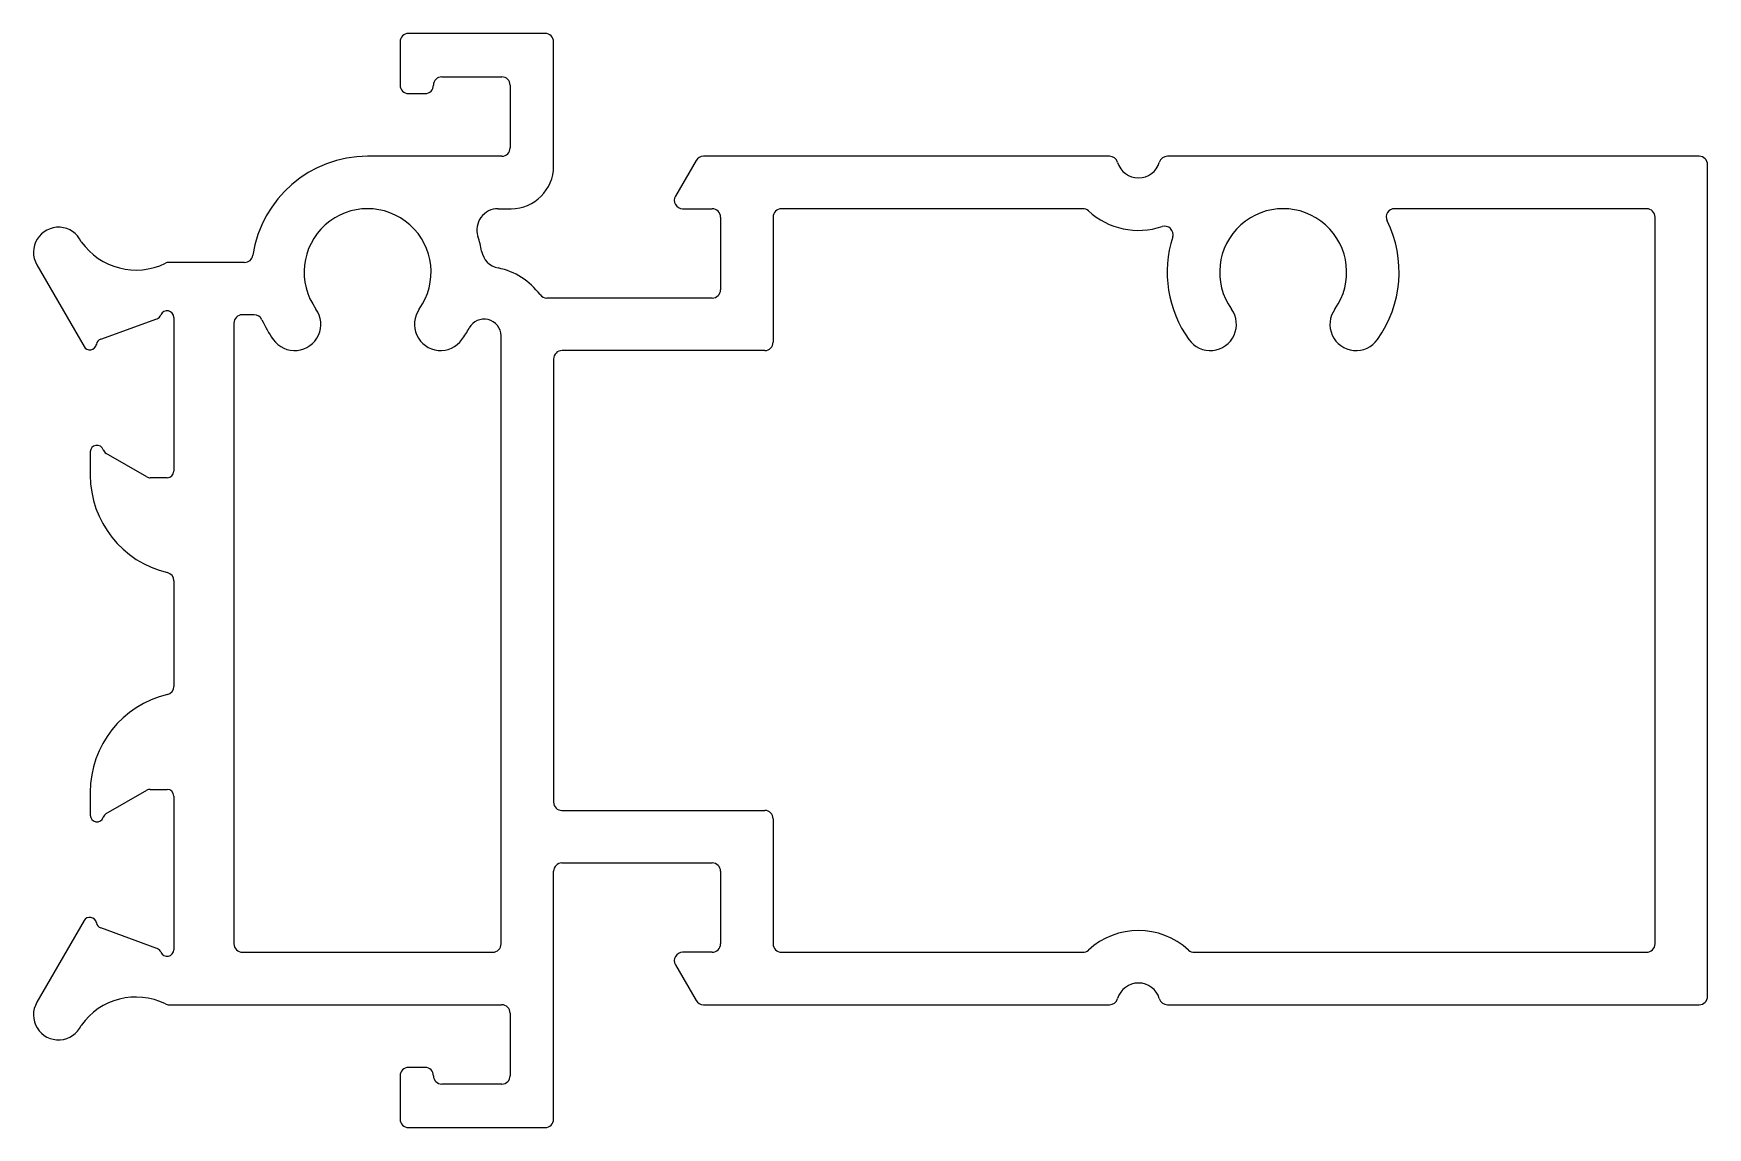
# Model space of a CAD drawing. Header units: inches. Extents: x -21.5 to 28.6, y -4.3 to 28.5.
import ezdxf

# ---------------------------------------------------------------- set-up
doc = ezdxf.new("R2010")
doc.units = ezdxf.units.IN
doc.header["$MEASUREMENT"] = 0
doc.layers.add('BEAD', color=152, linetype='Continuous')

msp = doc.modelspace()

# ---------------------------------------------------------------- linework, layer by layer
at = {"layer": 'BEAD', "color": 7, "lineweight": -2}
for p, q in [((-10.481, 28.25), (-10.481, 26.95)), ((-6.136, 28.5), (-10.231, 28.5)), ((-5.886, 24.525), (-5.886, 28.25)), ((-9.231, 27.2), (-7.436, 27.2)), ((-10.231, 26.7), (-9.731, 26.7)), ((-7.186, 26.95), (-7.186, 25.075)), ((-7.436, 24.825), (-11.451, 24.825)), ((-1.623, 24.698), (-2.24, 23.63)), ((10.751, 24.825), (-1.403, 24.825)), ((28.395, 24.825), (12.486, 24.825)), ((28.649, -0.321), (28.649, 24.571)), ((-7.546, 23.255), (-7.156, 23.255)), ((-2.023, 23.255), (-1.136, 23.255)), ((9.947, 23.255), (0.934, 23.255)), ((26.829, 23.255), (19.283, 23.255)), ((-0.886, 23.005), (-0.886, 20.829)), ((0.684, 23.005), (0.684, 19.259)), ((27.079, 1.249), (27.079, 23.005)), ((-21.351, 21.575), (-19.939, 19.13)), ((-15.131, 21.648), (-17.39, 21.648)), ((-1.136, 20.579), (-6.088, 20.579)), ((-14.844, 20.08), (-15.201, 20.08)), ((-19.439, 19.349), (-17.755, 19.962)), ((-17.251, 20), (-17.251, 15.4)), ((-15.451, 19.83), (-15.451, 1.249)), ((-7.456, 1.249), (-7.456, 19.452)), ((-5.886, 18.755), (-5.886, 5.49)), ((0.434, 19.009), (-5.632, 19.009)), ((-19.751, 15.973), (-19.751, 15.281)), ((-18.058, 15.227), (-19.271, 15.927)), ((-17.451, 15.2), (-17.957, 15.2)), ((-17.251, 12.118), (-17.251, 8.955)), ((-19.751, 5.793), (-19.751, 5.1)), ((-19.271, 5.146), (-18.058, 5.846)), ((-17.957, 5.873), (-17.451, 5.873)), ((-17.251, 5.673), (-17.251, 1.073)), ((-5.636, 5.24), (0.434, 5.24)), ((0.684, 4.99), (0.684, 1.245)), ((-5.636, 3.67), (-1.136, 3.67)), ((-5.886, -4), (-5.886, 3.42)), ((-0.886, 3.42), (-0.886, 1.245)), ((-19.939, 1.943), (-21.351, -0.502)), ((-17.755, 1.111), (-19.439, 1.724)), ((-15.197, 0.995), (-7.71, 0.995)), ((-2.24, 0.62), (-1.623, -0.448)), ((-1.136, 0.995), (-2.023, 0.995)), ((0.934, 0.995), (9.947, 0.995)), ((13.29, 0.995), (26.825, 0.995)), ((-17.39, -0.575), (-7.44, -0.575)), ((-7.186, -0.829), (-7.186, -2.7)), ((-1.403, -0.575), (10.751, -0.575)), ((12.486, -0.575), (28.395, -0.575)), ((-9.731, -2.45), (-10.231, -2.45)), ((-10.481, -2.7), (-10.481, -4)), ((-7.436, -2.95), (-9.231, -2.95)), ((-10.231, -4.25), (-6.136, -4.25))]:
    msp.add_line(p, q, dxfattribs=at)
for centre, radius, start, end in [((-10.231, 28.25), 0.25, 90, 180), ((-6.136, 28.25), 0.25, 360, 90), ((-9.231, 26.95), 0.25, 90, 180), ((-7.436, 26.95), 0.25, 360, 90), ((-10.231, 26.95), 0.25, 180, 270), ((-9.731, 26.95), 0.25, 270, 0), ((-7.436, 25.075), 0.25, 270, 0), ((-11.451, 21.355), 3.47, 90.0007, 171.5979), ((-1.403, 24.571), 0.254, 90, 150), ((10.751, 24.571), 0.254, 16.3183, 90), ((11.619, 24.825), 0.65, 196.3183, 343.6817), ((12.486, 24.571), 0.254, 90, 163.6817), ((28.395, 24.571), 0.254, 0, 90), ((-7.156, 24.525), 1.27, 270, 0), ((-2.023, 23.505), 0.25, 150.0001, 270.0001), ((-11.451, 21.355), 1.9, 324.4669, 215.5331), ((-7.546, 22.62), 0.635, 90, 197.9484), ((-1.136, 23.005), 0.25, 360, 90), ((0.934, 23.005), 0.25, 90, 180), ((9.947, 23.001), 0.254, 47.4992, 90), ((11.619, 24.825), 2.22, 227.4992, 288.5352), ((15.949, 21.355), 1.9, 324.4669, 215.5331), ((19.283, 23.005), 0.25, 89.9999, 206.3305), ((26.829, 23.005), 0.25, 360, 90), ((-20.701, 21.95), 0.75, 24.975, 210), ((12.404, 22.483), 0.25, 342.3465, 108.5352), ((15.949, 21.355), 3.47, 324.4669, 26.3306), ((-18.385, 23.417), 2, 215.1125, 296.1971), ((-11.451, 21.355), 3.47, 10.4873, 17.9484), ((15.949, 21.355), 3.47, 162.3465, 215.5331), ((-17.39, 21.394), 0.254, 90, 116.1971), ((-15.131, 21.898), 0.25, 270, 351.5978), ((-7.415, 22.102), 0.635, 190.4873, 258.3368), ((-7.964, 19.44), 2.083, 36.5938, 78.3368), ((-6.088, 20.833), 0.254, 216.5938, 270), ((-1.136, 20.829), 0.25, 270, 0), ((-17.824, 20.153), 0.203, 290, 337.6528), ((-17.451, 20), 0.2, 0, 157.6528), ((-15.201, 19.83), 0.25, 90, 180), ((-14.844, 19.83), 0.25, 24.2016, 90.0002), ((-13.636, 19.794), 0.785, 215.5331, 35.5331), ((-9.266, 19.794), 0.785, 144.4669, 324.4669), ((13.764, 19.794), 0.785, 215.5331, 35.5331), ((18.134, 19.794), 0.785, 144.4669, 324.4669), ((-11.451, 21.355), 3.47, 204.2014, 215.5331), ((-11.451, 21.355), 3.47, 324.4669, 331.2315), ((-7.964, 19.44), 0.508, 1.3404, 151.2315), ((-19.766, 19.23), 0.2, 210, 349.7371), ((-19.369, 19.158), 0.203, 110, 169.7371), ((0.434, 19.259), 0.25, 270, 0), ((-5.632, 18.755), 0.254, 90, 180), ((-19.551, 15.973), 0.2, 18.7625, 180), ((-19.17, 16.103), 0.203, 198.7625, 240), ((-16.751, 15.281), 3, 180.0001, 256.6576), ((-17.957, 15.403), 0.203, 240, 270), ((-17.451, 15.4), 0.2, 270, 0), ((-17.501, 12.118), 0.25, 360, 76.6575), ((-16.751, 5.793), 3, 103.3424, 179.9999), ((-17.501, 8.955), 0.25, 283.3425, 0), ((-17.957, 5.67), 0.203, 90, 120), ((-17.451, 5.673), 0.2, 360, 90), ((-19.551, 5.1), 0.2, 180, 341.2375), ((-19.17, 4.97), 0.203, 120, 161.2375), ((-5.636, 5.49), 0.25, 180, 270), ((0.434, 4.99), 0.25, 360, 90), ((-5.636, 3.42), 0.25, 90, 180), ((-1.136, 3.42), 0.25, 360, 90), ((-19.766, 1.843), 0.2, 10.2629, 150), ((-19.369, 1.915), 0.203, 190.2629, 250), ((11.619, -0.575), 2.22, 47.4992, 132.5008), ((-17.824, 0.92), 0.203, 22.3472, 70), ((-17.451, 1.073), 0.2, 202.3472, 360), ((-15.197, 1.249), 0.254, 180, 270), ((-7.71, 1.249), 0.254, 270, 0), ((-1.136, 1.245), 0.25, 270, 0), ((0.934, 1.245), 0.25, 180, 270), ((9.947, 1.249), 0.254, 270, 312.5008), ((13.29, 1.249), 0.254, 227.4992, 270), ((26.825, 1.249), 0.254, 270, 0), ((-2.023, 0.745), 0.25, 90.0001, 210), ((11.619, -0.575), 0.65, 16.3183, 163.6817), ((-18.385, -2.344), 2, 63.803, 144.8875), ((-1.403, -0.321), 0.254, 210, 270), ((10.751, -0.321), 0.254, 270, 343.6817), ((12.486, -0.321), 0.254, 196.3183, 270), ((28.395, -0.321), 0.254, 270, 360), ((-20.701, -0.877), 0.75, 150, 335.025), ((-17.39, -0.321), 0.254, 243.803, 270), ((-7.44, -0.829), 0.254, 0, 90), ((-10.231, -2.7), 0.25, 90, 180), ((-9.731, -2.7), 0.25, 360, 90), ((-9.231, -2.7), 0.25, 180, 270), ((-7.436, -2.7), 0.25, 270, 0), ((-10.231, -4), 0.25, 180, 270), ((-6.136, -4), 0.25, 270, 0)]:
    msp.add_arc(centre, radius, start, end, dxfattribs=at)

doc.saveas('drawing.dxf')
